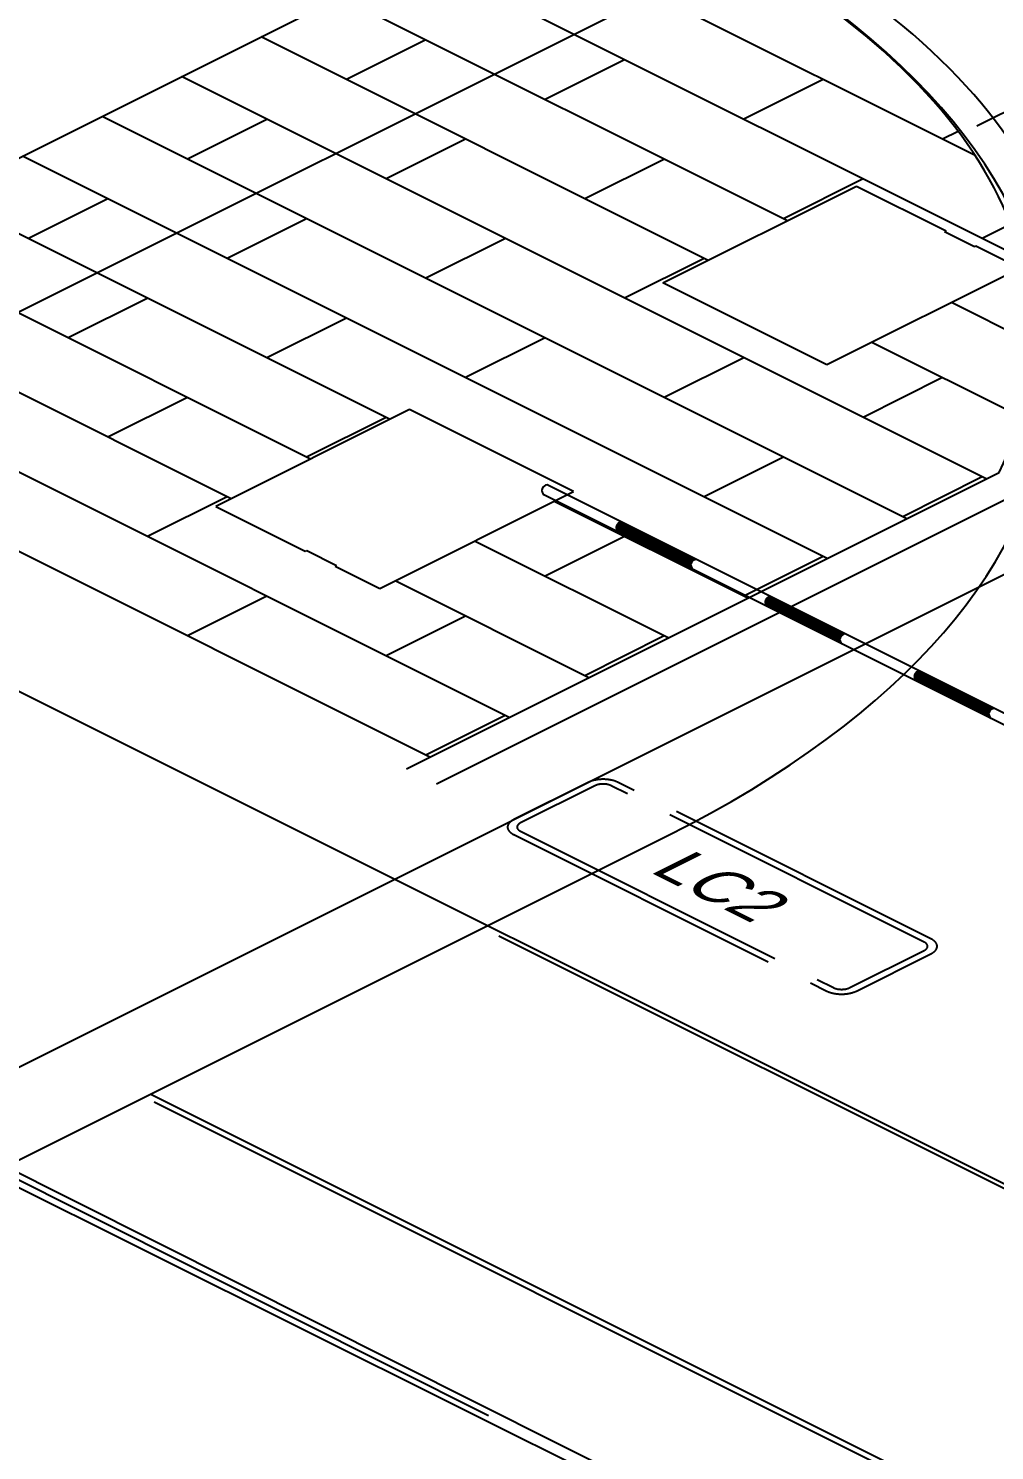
# Model space of a CAD drawing. Header units: millimetres. Extents: x 29838256 to 30236675, y -914750 to -833241.
# Drawn here: x 30037185 to 30041770, y -859183 to -852434 of the extents above; entities that cross this region are included whole.
import ezdxf
from ezdxf.enums import TextEntityAlignment as Align

# ---------------------------------------------------------------- set-up
doc = ezdxf.new("R2010")
doc.units = ezdxf.units.MM
doc.header["$LTSCALE"] = 600
doc.header["$MEASUREMENT"] = 0
doc.linetypes.add('CENTER2', pattern=[1.125, 0.75, -0.125, 0.125, -0.125])
for name, color, linetype in [('e-plan', 9, 'CONTINUOUS'), ('Parking-E', 7, 'CONTINUOUS'), ('Parking-S', 3, 'CONTINUOUS')]:
    doc.layers.add(name, color=color, linetype=linetype)
doc.styles.add('돋움', font='Dotum.TTF')

msp = doc.modelspace()

# ---------------------------------------------------------------- linework, layer by layer
at = {"layer": 'e-plan', "extrusion": (0, -0.866025, 0.5)}
for p, q in [((30041686.3, -852896.5, -975.3), (30047763.2, -849858.2, 4287.3)), ((30041677.5, -853036.6, -1217.9), (30039420.3, -851908, 736.9)), ((30035881.9, -853677.2, -2327.4), (30039064.4, -852085.9, 428.7)), ((30041900.1, -853525.1, -2064.1), (30039043, -852096.6, 410.2)), ((30040787.5, -853346, -1753.9), (30038665.8, -852285.2, 83.6)), ((30040410.3, -853534.7, -2080.6), (30038288.6, -852473.8, -243.1)), ((30039071.2, -852487.9, -267.5), (30038693.9, -852676.5, -594.2)), ((30040014.2, -852582.1, -430.8), (30039636.9, -852770.8, -757.5)), ((30041730.4, -854571.9, -3877.2), (30037911.3, -852662.4, -569.8)), ((30040957.2, -852676.4, -594.1), (30040580, -852865, -920.7)), ((30041353.1, -854760.6, -4203.9), (30037534.1, -852851, -896.5)), ((30038316.7, -852865.1, -920.9), (30037939.5, -853053.7, -1247.6)), ((30041597.3, -852922.2, -1019.7), (30041523, -852959.3, -1084)), ((30039259.7, -852959.4, -1084.2), (30038882.5, -853148, -1410.9)), ((30040975.9, -854949.2, -4530.6), (30037156.9, -853039.7, -1223.2)), ((30040202.7, -853053.6, -1247.4), (30039825.5, -853242.3, -1574.1)), ((30040196, -853641.8, -2266.2), (30041115.3, -853182.1, -1469.9)), ((30041145.7, -853147.9, -1410.7), (30040768.5, -853336.5, -1737.4)), ((30041115.3, -853182.1, -1469.9), (30041539.7, -853394.3, -1837.4)), ((30038901.3, -854289.1, -3387.3), (30036779.6, -853228.3, -1549.9)), ((30037562.2, -853242.3, -1574.3), (30037185, -853431, -1901)), ((30038505.2, -853336.6, -1737.5), (30038128, -853525.2, -2064.2)), ((30041539.7, -853394.3, -1837.4), (30041532.6, -853397.8, -1843.5)), ((30041532.6, -853397.8, -1843.5), (30041674, -853468.5, -1966)), ((30041847, -853363.1, -1783.4), (30041711.5, -853430.8, -1900.7)), ((30038524.1, -854477.7, -3714), (30036402.4, -853416.9, -1876.6)), ((30039448.3, -853430.9, -1900.8), (30039071, -853619.5, -2227.5)), ((30041674, -853468.5, -1966), (30041681.1, -853465, -1959.9)), ((30041681.1, -853465, -1959.9), (30041893.3, -853571.1, -2143.7)), ((30040391.3, -853525.2, -2064.1), (30040014, -853713.8, -2390.8)), ((30038146.9, -854666.4, -4040.7), (30036025.2, -853605.5, -2203.3)), ((30041893.3, -853571.1, -2143.7), (30040973.9, -854030.8, -2939.9)), ((30040973.9, -854030.8, -2939.9), (30040196, -853641.8, -2266.2)), ((30033396.7, -853707.5, -2380), (30061925.2, -867971.8, -27086.5)), ((30037750.8, -853713.8, -2390.9), (30037373.5, -853902.5, -2717.6)), ((30041948.1, -853926.3, -2759), (30041565.4, -853735, -2427.6)), ((30039467, -855703.6, -5837.4), (30035647.9, -853794.1, -2530)), ((30038693.8, -853808.1, -2554.2), (30038316.6, -853996.7, -2880.9)), ((30039636.8, -853902.4, -2717.5), (30039259.6, -854091, -3044.2)), ((30041893.8, -854276.4, -3365.4), (30041188.2, -853923.6, -2754.3)), ((30039089.7, -855892.3, -6164.1), (30035270.7, -853982.7, -2856.7)), ((30040579.8, -853996.7, -2880.8), (30040202.6, -854185.3, -3207.5)), ((30041522.8, -854090.9, -3044.1), (30041145.6, -854279.6, -3370.8)), ((30037939.3, -854185.3, -3207.6), (30037562.1, -854374, -3534.3)), ((30038993.7, -854242.9, -3307.4), (30038074.3, -854702.6, -4103.6)), ((30038882.3, -854279.6, -3370.9), (30038505.1, -854468.2, -3697.6)), ((30039771.6, -854631.9, -3981.1), (30038993.7, -854242.9, -3307.4)), ((30040768.4, -854468.2, -3697.5), (30040391.1, -854656.8, -4024.2)), ((30038979.5, -855947.4, -6259.5), (30041791.9, -854541.2, -3823.9)), ((30039121, -856018.1, -6382), (30041972.5, -854592.3, -3912.5)), ((30041711.4, -854562.4, -3860.7), (30041334.1, -854751.1, -4187.4)), ((30038127.9, -854656.9, -4024.3), (30037750.6, -854845.5, -4351)), ((30038852.2, -855091.6, -4777.3), (30039771.6, -854631.9, -3981.1)), ((30040598.7, -855137.8, -4857.3), (30039679.3, -854678.1, -4061.1)), ((30036645.7, -857609.3, -9138.1), (30042421.1, -854721.6, -4136.5)), ((30038074.3, -854702.6, -4103.6), (30038498.6, -854914.8, -4471.1)), ((30040221.4, -855326.4, -5184), (30039302, -854866.7, -4387.8)), ((30040013.9, -854845.4, -4350.9), (30039636.7, -855034, -4677.5)), ((30038498.6, -854914.8, -4471.1), (30038505.7, -854911.3, -4464.9)), ((30038505.7, -854911.3, -4464.9), (30038647.1, -854982, -4587.4)), ((30040956.9, -854939.7, -4514.1), (30040579.7, -855128.3, -4840.8)), ((30038647.1, -854982, -4587.4), (30038640.1, -854985.5, -4593.6)), ((30038640.1, -854985.5, -4593.6), (30038852.2, -855091.6, -4777.3)), ((30039844.2, -855515, -5510.7), (30038924.8, -855055.3, -4714.4)), ((30038316.4, -855128.4, -4841), (30037939.2, -855317, -5167.6)), ((30039259.4, -855222.6, -5004.2), (30038882.2, -855411.3, -5330.9)), ((30040202.4, -855316.9, -5167.5), (30039825.2, -855505.5, -5494.2)), ((30039448, -855694.1, -5820.9), (30039070.7, -855882.8, -6147.6)), ((30033765, -856173.9, -6651.8), (30061925.2, -870298.2, -31115.9))]:
    msp.add_line(p, q, dxfattribs=at)
at = {"layer": 'e-plan', "color": 9, "ltscale": 0.5, "extrusion": (0, -0.866025, 0.5)}
for p, q in [((30040583.2, -852058.2, 476.6), (30035844.9, -854427.4, -3626.9)), ((30037061.4, -857843.3, -9543.4), (30040213.4, -856267.3, -6813.6))]:
    msp.add_line(p, q, dxfattribs=at)
at = {"layer": 'e-plan', "color": 9, "extrusion": (0, -0.866025, 0.5)}
for p, q in [((30061925.2, -870298.8, -31117), (30033428.6, -856085.3, -6498.5)), ((30039369, -859018, -11577.9), (30033803.1, -856227, -6743.9)), ((30049895.2, -861979.3, -16707.1), (30039417.9, -856742, -7635.8)), ((30037765.9, -857491.1, -8933.3), (30051196.8, -864206.6, -20564.8)), ((30051411.5, -864343.9, -20802.7), (30037781.1, -857530.4, -9001.4))]:
    msp.add_line(p, q, dxfattribs=at)
at = {"layer": 'e-plan', "extrusion": (0, -0.866025, 0.5)}
for radius, start in [(6201, 344.42871), (5700.9, 345.72279), (5500.9, 346.29044)]:
    msp.add_arc((30036447.7, -429278.5, 738142.4), radius, start, 45, dxfattribs=at)
at = {"layer": 'e-plan', "color": 9, "ltscale": 0.5, "extrusion": (0, -0.866025, 0.5)}
msp.add_arc((30035802.6, -429623.5, 738142.4), 6237.9, 315, 39.97003, dxfattribs=at)
at = {"layer": 'e-plan', "color": 253, "extrusion": (0, -0.866025, 0.5)}
msp.add_solid([(30040337.4, -424398.7, 738142.4), (30041044.6, -423691.4, 738142.4), (30042459.1, -426520.3, 738142.4), (30043166.3, -425813.1, 738142.4)], dxfattribs=at)
at = {"layer": 'Parking-E', "color": 3, "ltscale": 2, "extrusion": (0, -0.866025, 0.5)}
for p, q in [((30042093.6, -855823.7, 412103.3), (30039646.4, -854600.1, 414222.7)), ((30042093.6, -855878.7, -7929.8), (30039630.8, -854647.3, 414222.7))]:
    msp.add_line(p, q, dxfattribs=at)
at = {"layer": 'Parking-E', "color": 1, "ltscale": 2}
for p, q in [((30039973.6, -854803, 413916.5), (30039999.8, -854776.8, 413916.5)), ((30039974, -854807.9, 413916.5), (30040003.3, -854778.6, 413916.5)), ((30039974.2, -854797.1, 413916.5), (30039994.4, -854776.9, 413916.5)), ((30039975.2, -854812.1, 413916.5), (30040006.9, -854780.4, 413916.5)), ((30039976.8, -854815.7, 413916.5), (30040010.4, -854782.1, 413916.5)), ((30039978.5, -854787.5, 413916.5), (30039984.8, -854781.2, 413916.5)), ((30039978.9, -854819, 413916.5), (30040013.9, -854783.9, 413916.5)), ((30039981.3, -854821.8, 413916.5), (30040017.5, -854785.7, 413916.5)), ((30039984.4, -854824.1, 413916.5), (30040021, -854787.4, 413916.5)), ((30039987.9, -854825.8, 413916.5), (30040024.6, -854789.2, 413916.5)), ((30039991.4, -854827.6, 413916.5), (30040028.1, -854791, 413916.5)), ((30039995, -854829.4, 413916.5), (30040031.6, -854792.7, 413916.5)), ((30039998.5, -854831.2, 413916.5), (30040035.2, -854794.5, 413916.5)), ((30040002, -854832.9, 413916.5), (30040038.7, -854796.3, 413916.5)), ((30040005.6, -854834.7, 413916.5), (30040042.2, -854798, 413916.5)), ((30040009.1, -854836.5, 413916.5), (30040045.8, -854799.8, 413916.5)), ((30040012.7, -854838.2, 413916.5), (30040049.3, -854801.6, 413916.5)), ((30040016.2, -854840, 413916.5), (30040052.8, -854803.3, 413916.5)), ((30040019.7, -854841.8, 413916.5), (30040056.4, -854805.1, 413916.5)), ((30040023.3, -854843.5, 413916.5), (30040059.9, -854806.9, 413916.5)), ((30040026.8, -854845.3, 413916.5), (30040063.4, -854808.6, 413916.5)), ((30040030.3, -854847.1, 413916.5), (30040067, -854810.4, 413916.5)), ((30040033.9, -854848.8, 413916.5), (30040070.5, -854812.2, 413916.5)), ((30040037.4, -854850.6, 413916.5), (30040074.1, -854814, 413916.5)), ((30040040.9, -854852.4, 413916.5), (30040077.6, -854815.7, 413916.5)), ((30040044.5, -854854.1, 413916.5), (30040081.1, -854817.5, 413916.5)), ((30040048, -854855.9, 413916.5), (30040084.7, -854819.3, 413916.5)), ((30040051.6, -854857.7, 413916.5), (30040088.2, -854821, 413916.5)), ((30040055.1, -854859.4, 413916.5), (30040091.7, -854822.8, 413916.5)), ((30040058.6, -854861.2, 413916.5), (30040095.3, -854824.6, 413916.5)), ((30040062.2, -854863, 413916.5), (30040098.8, -854826.3, 413916.5)), ((30040065.7, -854864.7, 413916.5), (30040102.3, -854828.1, 413916.5)), ((30040069.2, -854866.5, 413916.5), (30040105.9, -854829.9, 413916.5)), ((30040072.8, -854868.3, 413916.5), (30040109.4, -854831.6, 413916.5)), ((30040076.3, -854870.1, 413916.5), (30040113, -854833.4, 413916.5)), ((30040079.8, -854871.8, 413916.5), (30040116.5, -854835.2, 413916.5)), ((30040083.4, -854873.6, 413916.5), (30040120, -854836.9, 413916.5)), ((30040086.9, -854875.4, 413916.5), (30040123.6, -854838.7, 413916.5)), ((30040090.4, -854877.1, 413916.5), (30040127.1, -854840.5, 413916.5)), ((30040094, -854878.9, 413916.5), (30040130.6, -854842.2, 413916.5)), ((30040097.5, -854880.7, 413916.5), (30040134.2, -854844, 413916.5)), ((30040101.1, -854882.4, 413916.5), (30040137.7, -854845.8, 413916.5)), ((30040104.6, -854884.2, 413916.5), (30040141.2, -854847.5, 413916.5)), ((30040108.1, -854886, 413916.5), (30040144.8, -854849.3, 413916.5)), ((30040111.7, -854887.7, 413916.5), (30040148.3, -854851.1, 413916.5)), ((30040115.2, -854889.5, 413916.5), (30040151.9, -854852.9, 413916.5)), ((30040118.7, -854891.3, 413916.5), (30040155.4, -854854.6, 413916.5)), ((30040122.3, -854893, 413916.5), (30040158.9, -854856.4, 413916.5)), ((30040125.8, -854894.8, 413916.5), (30040162.5, -854858.2, 413916.5)), ((30040129.3, -854896.6, 413916.5), (30040166, -854859.9, 413916.5)), ((30040132.9, -854898.3, 413916.5), (30040169.5, -854861.7, 413916.5)), ((30040136.4, -854900.1, 413916.5), (30040173.1, -854863.5, 413916.5)), ((30040140, -854901.9, 413916.5), (30040176.6, -854865.2, 413916.5)), ((30040143.5, -854903.6, 413916.5), (30040180.1, -854867, 413916.5)), ((30040147, -854905.4, 413916.5), (30040183.7, -854868.8, 413916.5)), ((30040150.6, -854907.2, 413916.5), (30040187.2, -854870.5, 413916.5)), ((30040154.1, -854908.9, 413916.5), (30040190.7, -854872.3, 413916.5)), ((30040157.6, -854910.7, 413916.5), (30040194.3, -854874.1, 413916.5)), ((30040161.2, -854912.5, 413916.5), (30040197.8, -854875.8, 413916.5)), ((30040164.7, -854914.3, 413916.5), (30040201.4, -854877.6, 413916.5)), ((30040168.2, -854916, 413916.5), (30040204.9, -854879.4, 413916.5)), ((30040171.8, -854917.8, 413916.5), (30040208.4, -854881.1, 413916.5)), ((30040175.3, -854919.6, 413916.5), (30040212, -854882.9, 413916.5)), ((30040178.9, -854921.3, 413916.5), (30040215.5, -854884.7, 413916.5)), ((30040182.4, -854923.1, 413916.5), (30040219, -854886.4, 413916.5)), ((30040185.9, -854924.9, 413916.5), (30040222.6, -854888.2, 413916.5)), ((30040189.5, -854926.6, 413916.5), (30040226.1, -854890, 413916.5)), ((30040193, -854928.4, 413916.5), (30040229.6, -854891.7, 413916.5)), ((30040196.5, -854930.2, 413916.5), (30040233.2, -854893.5, 413916.5)), ((30040200.1, -854931.9, 413916.5), (30040236.7, -854895.3, 413916.5)), ((30040203.6, -854933.7, 413916.5), (30040240.3, -854897.1, 413916.5)), ((30040207.1, -854935.5, 413916.5), (30040243.8, -854898.8, 413916.5)), ((30040210.7, -854937.2, 413916.5), (30040247.3, -854900.6, 413916.5)), ((30040214.2, -854939, 413916.5), (30040250.9, -854902.4, 413916.5)), ((30040217.7, -854940.8, 413916.5), (30040254.4, -854904.1, 413916.5)), ((30040221.3, -854942.5, 413916.5), (30040257.9, -854905.9, 413916.5)), ((30040224.8, -854944.3, 413916.5), (30040261.5, -854907.7, 413916.5)), ((30040228.4, -854946.1, 413916.5), (30040265, -854909.4, 413916.5)), ((30040231.9, -854947.8, 413916.5), (30040268.5, -854911.2, 413916.5)), ((30040235.4, -854949.6, 413916.5), (30040272.1, -854913, 413916.5)), ((30040239, -854951.4, 413916.5), (30040275.6, -854914.7, 413916.5)), ((30040242.5, -854953.2, 413916.5), (30040279.2, -854916.5, 413916.5)), ((30040246, -854954.9, 413916.5), (30040282.7, -854918.3, 413916.5)), ((30040249.6, -854956.7, 413916.5), (30040286.2, -854920, 413916.5)), ((30040253.1, -854958.5, 413916.5), (30040289.8, -854921.8, 413916.5)), ((30040256.6, -854960.2, 413916.5), (30040293.3, -854923.6, 413916.5)), ((30040260.2, -854962, 413916.5), (30040296.8, -854925.3, 413916.5)), ((30040263.7, -854963.8, 413916.5), (30040300.4, -854927.1, 413916.5)), ((30040267.3, -854965.5, 413916.5), (30040303.9, -854928.9, 413916.5)), ((30040270.8, -854967.3, 413916.5), (30040307.4, -854930.6, 413916.5)), ((30040274.3, -854969.1, 413916.5), (30040311, -854932.4, 413916.5)), ((30040277.9, -854970.8, 413916.5), (30040314.5, -854934.2, 413916.5)), ((30040281.4, -854972.6, 413916.5), (30040318, -854935.9, 413916.5)), ((30040284.9, -854974.4, 413916.5), (30040321.6, -854937.7, 413916.5)), ((30040288.5, -854976.1, 413916.5), (30040325.1, -854939.5, 413916.5)), ((30040292, -854977.9, 413916.5), (30040328.7, -854941.3, 413916.5)), ((30040295.5, -854979.7, 413916.5), (30040332.2, -854943, 413916.5)), ((30040299.1, -854981.4, 413916.5), (30040335.7, -854944.8, 413916.5)), ((30040302.6, -854983.2, 413916.5), (30040339.3, -854946.6, 413916.5)), ((30040306.2, -854985, 413916.5), (30040342.8, -854948.3, 413916.5)), ((30040338.4, -854958, 413916.5), (30040346.3, -854950.1, 413916.5)), ((30040348, -854953.7, 413916.5), (30040349.9, -854951.9, 413916.5)), ((30040309.7, -854986.7, 413916.5), (30040332.1, -854964.3, 413916.5)), ((30040313.2, -854988.5, 413916.5), (30040327.8, -854973.9, 413916.5)), ((30040316.8, -854990.3, 413916.5), (30040327.2, -854979.9, 413916.5)), ((30040320.3, -854992, 413916.5), (30040327.6, -854984.7, 413916.5)), ((30040323.8, -854993.8, 413916.5), (30040328.8, -854988.9, 413916.5)), ((30040327.4, -854995.6, 413916.5), (30040330.4, -854992.5, 413916.5)), ((30040330.9, -854997.4, 413916.5), (30040332.5, -854995.8, 413916.5)), ((30040334.4, -854999.1, 413916.5), (30040335, -854998.6, 413916.5)), ((30040680.8, -855156.7, 413304), (30040707, -855130.4, 413304)), ((30040681.3, -855161.5, 413304), (30040710.6, -855132.2, 413304)), ((30040681.5, -855150.7, 413304), (30040701.6, -855130.5, 413304)), ((30040682.4, -855165.7, 413304), (30040714.1, -855134, 413304)), ((30040684, -855169.3, 413304), (30040717.6, -855135.7, 413304)), ((30040685.8, -855141.1, 413304), (30040692, -855134.8, 413304)), ((30040686.1, -855172.6, 413304), (30040721.2, -855137.5, 413304)), ((30040688.6, -855175.4, 413304), (30040724.7, -855139.3, 413304)), ((30040691.6, -855177.7, 413304), (30040728.2, -855141, 413304)), ((30040695.1, -855179.5, 413304), (30040731.8, -855142.8, 413304)), ((30040698.7, -855181.2, 413304), (30040735.3, -855144.6, 413304)), ((30040702.2, -855183, 413304), (30040738.8, -855146.3, 413304)), ((30040705.7, -855184.8, 413304), (30040742.4, -855148.1, 413304)), ((30040709.3, -855186.5, 413304), (30040745.9, -855149.9, 413304)), ((30040712.8, -855188.3, 413304), (30040749.5, -855151.7, 413304)), ((30040716.3, -855190.1, 413304), (30040753, -855153.4, 413304)), ((30040719.9, -855191.8, 413304), (30040756.5, -855155.2, 413304)), ((30040723.4, -855193.6, 413304), (30040760.1, -855157, 413304)), ((30040727, -855195.4, 413304), (30040763.6, -855158.7, 413304)), ((30040730.5, -855197.1, 413304), (30040767.1, -855160.5, 413304)), ((30040734, -855198.9, 413304), (30040770.7, -855162.3, 413304)), ((30040737.6, -855200.7, 413304), (30040774.2, -855164, 413304)), ((30040741.1, -855202.4, 413304), (30040777.7, -855165.8, 413304)), ((30040744.6, -855204.2, 413304), (30040781.3, -855167.6, 413304)), ((30040748.2, -855206, 413304), (30040784.8, -855169.3, 413304)), ((30040751.7, -855207.8, 413304), (30040788.4, -855171.1, 413304)), ((30040755.2, -855209.5, 413304), (30040791.9, -855172.9, 413304)), ((30040758.8, -855211.3, 413304), (30040795.4, -855174.6, 413304)), ((30040762.3, -855213.1, 413304), (30040799, -855176.4, 413304)), ((30040765.8, -855214.8, 413304), (30040802.5, -855178.2, 413304)), ((30040769.4, -855216.6, 413304), (30040806, -855179.9, 413304)), ((30040772.9, -855218.4, 413304), (30040809.6, -855181.7, 413304)), ((30040776.5, -855220.1, 413304), (30040813.1, -855183.5, 413304)), ((30040780, -855221.9, 413304), (30040816.6, -855185.2, 413304)), ((30040783.5, -855223.7, 413304), (30040820.2, -855187, 413304)), ((30040787.1, -855225.4, 413304), (30040823.7, -855188.8, 413304)), ((30040790.6, -855227.2, 413304), (30040827.3, -855190.6, 413304)), ((30040794.1, -855229, 413304), (30040830.8, -855192.3, 413304)), ((30040797.7, -855230.7, 413304), (30040834.3, -855194.1, 413304)), ((30040801.2, -855232.5, 413304), (30040837.9, -855195.9, 413304)), ((30040804.7, -855234.3, 413304), (30040841.4, -855197.6, 413304)), ((30040808.3, -855236, 413304), (30040844.9, -855199.4, 413304)), ((30040811.8, -855237.8, 413304), (30040848.5, -855201.2, 413304)), ((30040815.4, -855239.6, 413304), (30040852, -855202.9, 413304)), ((30040818.9, -855241.3, 413304), (30040855.5, -855204.7, 413304)), ((30040822.4, -855243.1, 413304), (30040859.1, -855206.5, 413304)), ((30040826, -855244.9, 413304), (30040862.6, -855208.2, 413304)), ((30040829.5, -855246.6, 413304), (30040866.1, -855210, 413304)), ((30040833, -855248.4, 413304), (30040869.7, -855211.8, 413304)), ((30040836.6, -855250.2, 413304), (30040873.2, -855213.5, 413304)), ((30040840.1, -855252, 413304), (30040876.8, -855215.3, 413304)), ((30040843.6, -855253.7, 413304), (30040880.3, -855217.1, 413304)), ((30040847.2, -855255.5, 413304), (30040883.8, -855218.8, 413304)), ((30040850.7, -855257.3, 413304), (30040887.4, -855220.6, 413304)), ((30040854.3, -855259, 413304), (30040890.9, -855222.4, 413304)), ((30040857.8, -855260.8, 413304), (30040894.4, -855224.1, 413304)), ((30040861.3, -855262.6, 413304), (30040898, -855225.9, 413304)), ((30040864.9, -855264.3, 413304), (30040901.5, -855227.7, 413304)), ((30040868.4, -855266.1, 413304), (30040905, -855229.4, 413304)), ((30040871.9, -855267.9, 413304), (30040908.6, -855231.2, 413304)), ((30040875.5, -855269.6, 413304), (30040912.1, -855233, 413304)), ((30040879, -855271.4, 413304), (30040915.7, -855234.8, 413304)), ((30040882.5, -855273.2, 413304), (30040919.2, -855236.5, 413304)), ((30040886.1, -855274.9, 413304), (30040922.7, -855238.3, 413304)), ((30040889.6, -855276.7, 413304), (30040926.3, -855240.1, 413304)), ((30040893.1, -855278.5, 413304), (30040929.8, -855241.8, 413304)), ((30040896.7, -855280.2, 413304), (30040933.3, -855243.6, 413304)), ((30040900.2, -855282, 413304), (30040936.9, -855245.4, 413304)), ((30040903.8, -855283.8, 413304), (30040940.4, -855247.1, 413304)), ((30040907.3, -855285.5, 413304), (30040943.9, -855248.9, 413304)), ((30040910.8, -855287.3, 413304), (30040947.5, -855250.7, 413304)), ((30040914.4, -855289.1, 413304), (30040951, -855252.4, 413304)), ((30040917.9, -855290.8, 413304), (30040954.6, -855254.2, 413304)), ((30040921.4, -855292.6, 413304), (30040958.1, -855256, 413304)), ((30040925, -855294.4, 413304), (30040961.6, -855257.7, 413304)), ((30040928.5, -855296.2, 413304), (30040965.2, -855259.5, 413304)), ((30040932, -855297.9, 413304), (30040968.7, -855261.3, 413304)), ((30040935.6, -855299.7, 413304), (30040972.2, -855263, 413304)), ((30040939.1, -855301.5, 413304), (30040975.8, -855264.8, 413304)), ((30040942.7, -855303.2, 413304), (30040979.3, -855266.6, 413304)), ((30040946.2, -855305, 413304), (30040982.8, -855268.3, 413304)), ((30040949.7, -855306.8, 413304), (30040986.4, -855270.1, 413304)), ((30040953.3, -855308.5, 413304), (30040989.9, -855271.9, 413304)), ((30040956.8, -855310.3, 413304), (30040993.4, -855273.6, 413304)), ((30040960.3, -855312.1, 413304), (30040997, -855275.4, 413304)), ((30040963.9, -855313.8, 413304), (30041000.5, -855277.2, 413304)), ((30040967.4, -855315.6, 413304), (30041004.1, -855279, 413304)), ((30040970.9, -855317.4, 413304), (30041007.6, -855280.7, 413304)), ((30040974.5, -855319.1, 413304), (30041011.1, -855282.5, 413304)), ((30040978, -855320.9, 413304), (30041014.7, -855284.3, 413304)), ((30040981.6, -855322.7, 413304), (30041018.2, -855286, 413304)), ((30040985.1, -855324.4, 413304), (30041021.7, -855287.8, 413304)), ((30040988.6, -855326.2, 413304), (30041025.3, -855289.6, 413304)), ((30040992.2, -855328, 413304), (30041028.8, -855291.3, 413304)), ((30040995.7, -855329.7, 413304), (30041032.3, -855293.1, 413304)), ((30040999.2, -855331.5, 413304), (30041035.9, -855294.9, 413304)), ((30041002.8, -855333.3, 413304), (30041039.4, -855296.6, 413304)), ((30041006.3, -855335.1, 413304), (30041043, -855298.4, 413304)), ((30041009.8, -855336.8, 413304), (30041046.5, -855300.2, 413304)), ((30041013.4, -855338.6, 413304), (30041050, -855301.9, 413304)), ((30041016.9, -855340.4, 413304), (30041039.4, -855317.9, 413304)), ((30041020.4, -855342.1, 413304), (30041035.1, -855327.5, 413304)), ((30041024, -855343.9, 413304), (30041034.4, -855333.5, 413304)), ((30041027.5, -855345.7, 413304), (30041034.9, -855338.3, 413304)), ((30041031.1, -855347.4, 413304), (30041036, -855342.5, 413304)), ((30041034.6, -855349.2, 413304), (30041037.6, -855346.1, 413304)), ((30041038.1, -855351, 413304), (30041039.7, -855349.4, 413304)), ((30041041.7, -855352.7, 413304), (30041042.2, -855352.2, 413304)), ((30041045.6, -855311.6, 413304), (30041053.6, -855303.7, 413304)), ((30041055.2, -855307.3, 413304), (30041057.1, -855305.5, 413304)), ((30041388, -855510.3, 412691.5), (30041414.2, -855484, 412691.5)), ((30041388.5, -855515.1, 412691.5), (30041417.8, -855485.8, 412691.5)), ((30041388.7, -855504.3, 412691.5), (30041408.8, -855484.2, 412691.5)), ((30041389.6, -855519.3, 412691.5), (30041421.3, -855487.6, 412691.5)), ((30041391.3, -855522.9, 412691.5), (30041424.9, -855489.4, 412691.5)), ((30041393, -855494.7, 412691.5), (30041399.2, -855488.5, 412691.5)), ((30041393.3, -855526.2, 412691.5), (30041428.4, -855491.1, 412691.5)), ((30041395.8, -855529, 412691.5), (30041431.9, -855492.9, 412691.5)), ((30041398.8, -855531.3, 412691.5), (30041435.5, -855494.7, 412691.5)), ((30041402.4, -855533.1, 412691.5), (30041439, -855496.4, 412691.5)), ((30041405.9, -855534.8, 412691.5), (30041442.5, -855498.2, 412691.5)), ((30041409.4, -855536.6, 412691.5), (30041446.1, -855500, 412691.5)), ((30041413, -855538.4, 412691.5), (30041449.6, -855501.7, 412691.5)), ((30041416.5, -855540.1, 412691.5), (30041453.1, -855503.5, 412691.5)), ((30041420, -855541.9, 412691.5), (30041456.7, -855505.3, 412691.5)), ((30041423.6, -855543.7, 412691.5), (30041460.2, -855507, 412691.5)), ((30041427.1, -855545.5, 412691.5), (30041463.8, -855508.8, 412691.5)), ((30041430.6, -855547.2, 412691.5), (30041467.3, -855510.6, 412691.5)), ((30041434.2, -855549, 412691.5), (30041470.8, -855512.3, 412691.5)), ((30041437.7, -855550.8, 412691.5), (30041474.4, -855514.1, 412691.5)), ((30041441.2, -855552.5, 412691.5), (30041477.9, -855515.9, 412691.5)), ((30041444.8, -855554.3, 412691.5), (30041481.4, -855517.6, 412691.5)), ((30041448.3, -855556.1, 412691.5), (30041485, -855519.4, 412691.5)), ((30041451.9, -855557.8, 412691.5), (30041488.5, -855521.2, 412691.5)), ((30041455.4, -855559.6, 412691.5), (30041492, -855522.9, 412691.5)), ((30041458.9, -855561.4, 412691.5), (30041495.6, -855524.7, 412691.5)), ((30041462.5, -855563.1, 412691.5), (30041499.1, -855526.5, 412691.5)), ((30041466, -855564.9, 412691.5), (30041502.6, -855528.3, 412691.5)), ((30041469.5, -855566.7, 412691.5), (30041506.2, -855530, 412691.5)), ((30041473.1, -855568.4, 412691.5), (30041509.7, -855531.8, 412691.5)), ((30041476.6, -855570.2, 412691.5), (30041513.3, -855533.6, 412691.5)), ((30041480.1, -855572, 412691.5), (30041516.8, -855535.3, 412691.5)), ((30041483.7, -855573.7, 412691.5), (30041520.3, -855537.1, 412691.5)), ((30041487.2, -855575.5, 412691.5), (30041523.9, -855538.9, 412691.5)), ((30041490.8, -855577.3, 412691.5), (30041527.4, -855540.6, 412691.5)), ((30041494.3, -855579, 412691.5), (30041530.9, -855542.4, 412691.5)), ((30041497.8, -855580.8, 412691.5), (30041534.5, -855544.2, 412691.5)), ((30041501.4, -855582.6, 412691.5), (30041538, -855545.9, 412691.5)), ((30041504.9, -855584.3, 412691.5), (30041541.5, -855547.7, 412691.5)), ((30041508.4, -855586.1, 412691.5), (30041545.1, -855549.5, 412691.5)), ((30041512, -855587.9, 412691.5), (30041548.6, -855551.2, 412691.5)), ((30041515.5, -855589.7, 412691.5), (30041552.2, -855553, 412691.5)), ((30041519, -855591.4, 412691.5), (30041555.7, -855554.8, 412691.5)), ((30041522.6, -855593.2, 412691.5), (30041559.2, -855556.5, 412691.5)), ((30041526.1, -855595, 412691.5), (30041562.8, -855558.3, 412691.5)), ((30041529.7, -855596.7, 412691.5), (30041566.3, -855560.1, 412691.5)), ((30041533.2, -855598.5, 412691.5), (30041569.8, -855561.8, 412691.5)), ((30041536.7, -855600.3, 412691.5), (30041573.4, -855563.6, 412691.5)), ((30041540.3, -855602, 412691.5), (30041576.9, -855565.4, 412691.5)), ((30041543.8, -855603.8, 412691.5), (30041580.4, -855567.1, 412691.5)), ((30041547.3, -855605.6, 412691.5), (30041584, -855568.9, 412691.5)), ((30041550.9, -855607.3, 412691.5), (30041587.5, -855570.7, 412691.5)), ((30041554.4, -855609.1, 412691.5), (30041591.1, -855572.5, 412691.5)), ((30041557.9, -855610.9, 412691.5), (30041594.6, -855574.2, 412691.5)), ((30041561.5, -855612.6, 412691.5), (30041598.1, -855576, 412691.5)), ((30041565, -855614.4, 412691.5), (30041601.7, -855577.8, 412691.5)), ((30041568.5, -855616.2, 412691.5), (30041605.2, -855579.5, 412691.5)), ((30041572.1, -855617.9, 412691.5), (30041608.7, -855581.3, 412691.5)), ((30041575.6, -855619.7, 412691.5), (30041612.3, -855583.1, 412691.5)), ((30041579.2, -855621.5, 412691.5), (30041615.8, -855584.8, 412691.5)), ((30041582.7, -855623.2, 412691.5), (30041619.3, -855586.6, 412691.5)), ((30041586.2, -855625, 412691.5), (30041622.9, -855588.4, 412691.5)), ((30041589.8, -855626.8, 412691.5), (30041626.4, -855590.1, 412691.5)), ((30041593.3, -855628.5, 412691.5), (30041630, -855591.9, 412691.5)), ((30041596.8, -855630.3, 412691.5), (30041633.5, -855593.7, 412691.5)), ((30041600.4, -855632.1, 412691.5), (30041637, -855595.4, 412691.5)), ((30041603.9, -855633.9, 412691.5), (30041640.6, -855597.2, 412691.5)), ((30041607.4, -855635.6, 412691.5), (30041644.1, -855599, 412691.5)), ((30041611, -855637.4, 412691.5), (30041647.6, -855600.7, 412691.5)), ((30041614.5, -855639.2, 412691.5), (30041651.2, -855602.5, 412691.5)), ((30041618.1, -855640.9, 412691.5), (30041654.7, -855604.3, 412691.5)), ((30041621.6, -855642.7, 412691.5), (30041658.2, -855606, 412691.5)), ((30041625.1, -855644.5, 412691.5), (30041661.8, -855607.8, 412691.5)), ((30041628.7, -855646.2, 412691.5), (30041665.3, -855609.6, 412691.5)), ((30041632.2, -855648, 412691.5), (30041668.8, -855611.3, 412691.5)), ((30041635.7, -855649.8, 412691.5), (30041672.4, -855613.1, 412691.5)), ((30041639.3, -855651.5, 412691.5), (30041675.9, -855614.9, 412691.5)), ((30041642.8, -855653.3, 412691.5), (30041679.5, -855616.7, 412691.5)), ((30041646.3, -855655.1, 412691.5), (30041683, -855618.4, 412691.5)), ((30041649.9, -855656.8, 412691.5), (30041686.5, -855620.2, 412691.5)), ((30041653.4, -855658.6, 412691.5), (30041690.1, -855622, 412691.5)), ((30041657, -855660.4, 412691.5), (30041693.6, -855623.7, 412691.5)), ((30041660.5, -855662.1, 412691.5), (30041697.1, -855625.5, 412691.5)), ((30041664, -855663.9, 412691.5), (30041700.7, -855627.3, 412691.5)), ((30041667.6, -855665.7, 412691.5), (30041704.2, -855629, 412691.5)), ((30041671.1, -855667.4, 412691.5), (30041707.7, -855630.8, 412691.5)), ((30041674.6, -855669.2, 412691.5), (30041711.3, -855632.6, 412691.5)), ((30041678.2, -855671, 412691.5), (30041714.8, -855634.3, 412691.5)), ((30041681.7, -855672.8, 412691.5), (30041718.4, -855636.1, 412691.5)), ((30041685.2, -855674.5, 412691.5), (30041721.9, -855637.9, 412691.5)), ((30041688.8, -855676.3, 412691.5), (30041725.4, -855639.6, 412691.5)), ((30041692.3, -855678.1, 412691.5), (30041729, -855641.4, 412691.5)), ((30041695.8, -855679.8, 412691.5), (30041732.5, -855643.2, 412691.5)), ((30041699.4, -855681.6, 412691.5), (30041736, -855644.9, 412691.5)), ((30041702.9, -855683.4, 412691.5), (30041739.6, -855646.7, 412691.5)), ((30041706.5, -855685.1, 412691.5), (30041743.1, -855648.5, 412691.5)), ((30041710, -855686.9, 412691.5), (30041746.6, -855650.2, 412691.5)), ((30041713.5, -855688.7, 412691.5), (30041750.2, -855652, 412691.5)), ((30041717.1, -855690.4, 412691.5), (30041753.7, -855653.8, 412691.5)), ((30041720.6, -855692.2, 412691.5), (30041757.3, -855655.6, 412691.5)), ((30041724.1, -855694, 412691.5), (30041746.6, -855671.5, 412691.5)), ((30041727.7, -855695.7, 412691.5), (30041742.3, -855681.1, 412691.5)), ((30041731.2, -855697.5, 412691.5), (30041741.6, -855687.1, 412691.5)), ((30041734.7, -855699.3, 412691.5), (30041742.1, -855691.9, 412691.5)), ((30041738.3, -855701, 412691.5), (30041743.2, -855696.1, 412691.5)), ((30041741.8, -855702.8, 412691.5), (30041744.9, -855699.8, 412691.5)), ((30041745.4, -855704.6, 412691.5), (30041746.9, -855703, 412691.5)), ((30041748.9, -855706.3, 412691.5), (30041749.4, -855705.8, 412691.5)), ((30041752.8, -855665.3, 412691.5), (30041760.8, -855657.3, 412691.5)), ((30041762.4, -855661, 412691.5), (30041764.3, -855659.1, 412691.5))]:
    msp.add_line(p, q, dxfattribs=at)
at = {"layer": 'Parking-E', "color": 3, "ltscale": 2}
for centre in [(30039647.9, -854626.8, 414222.7), (30040001.5, -854803.6, 413916.5), (30040355.1, -854980.4, 413610.2), (30040708.7, -855157.2, 413304), (30041062.3, -855334, 412997.7), (30041415.9, -855510.8, 412691.5), (30041415.9, -855510.8, 412691.5), (30041769.5, -855687.6, 412385.3)]:
    msp.add_arc(centre, 26.7, 93.24458, 230.13614, dxfattribs=at)
at = {"layer": 'Parking-S', "color": 0, "linetype": 'CENTER2', "ltscale": 3, "extrusion": (0, -0.866025, 0.5), "elevation": 738142.4}
for points in [[(30041114.5, -435504.1), (30041468.1, -435150.5, 0.414214), (30041468.1, -435009), (30039983, -433523.8, 0.414214), (30039841.5, -433523.8), (30039487.9, -433877.5, 0.414214), (30039487.9, -434018.9), (30040973.1, -435504.1, 0.414214)], [(30041082.7, -435472.2), (30041436.3, -435118.6, 0.414214), (30041436.3, -435040.8), (30039951.1, -433555.7, 0.414214), (30039873.3, -433555.7), (30039519.7, -433909.3, 0.414214), (30039519.7, -433987.1), (30041004.9, -435472.2, 0.414214)]]:
    msp.add_lwpolyline(points, format="xyb", close=True, dxfattribs=at)

# ---------------------------------------------------------------- texts
at = {"layer": 'Parking-S', "color": 7, "extrusion": (0, -0.866025, 0.5), "style": '돋움'}
msp.add_text('LC2', height=292.77, rotation=315, dxfattribs=at).set_placement((30040478, -434514, 738142.4), align=Align.MIDDLE)

doc.saveas('drawing.dxf')
